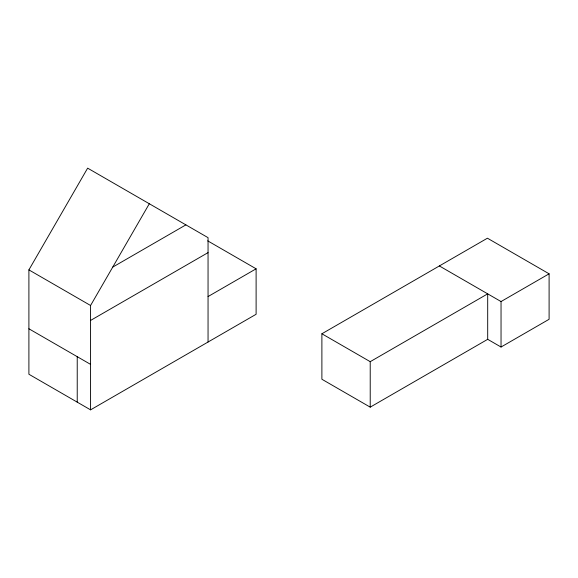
<?xml version="1.0" encoding="UTF-8"?>
<svg xmlns="http://www.w3.org/2000/svg" width="578" height="578" viewBox="0 0 578 578"><rect width="100%" height="100%" fill="white"/><g stroke="black" fill="none" stroke-linecap="round" stroke-linejoin="round"><path stroke-width="0.87" d="M207.712 240.86L256.112 268.806L256.112 314.28L90.573 409.853L28.9 374.248L28.9 269.883L87.639 168.147L208.051 237.666L208.051 342.031M90.573 409.853L90.573 305.495L149.312 203.752M112.739 267.108L185.892 224.871M90.573 320.443L208.051 252.622M208.051 296.557L256.112 268.806M321.888 333.773L487.427 238.201L549.1 273.813L549.1 319.287L501.039 347.031L487.695 339.322L370.216 407.15L321.888 379.247L321.888 333.773L370.216 361.676L487.695 293.848L487.695 339.322M439.367 265.952L501.039 301.557L549.1 273.813M28.9 269.883L90.573 305.495M28.9 328.774L90.573 364.378M501.039 301.557L501.039 347.031M370.216 361.676L370.216 407.15M77.228 356.669L77.228 402.144"/></g></svg>
